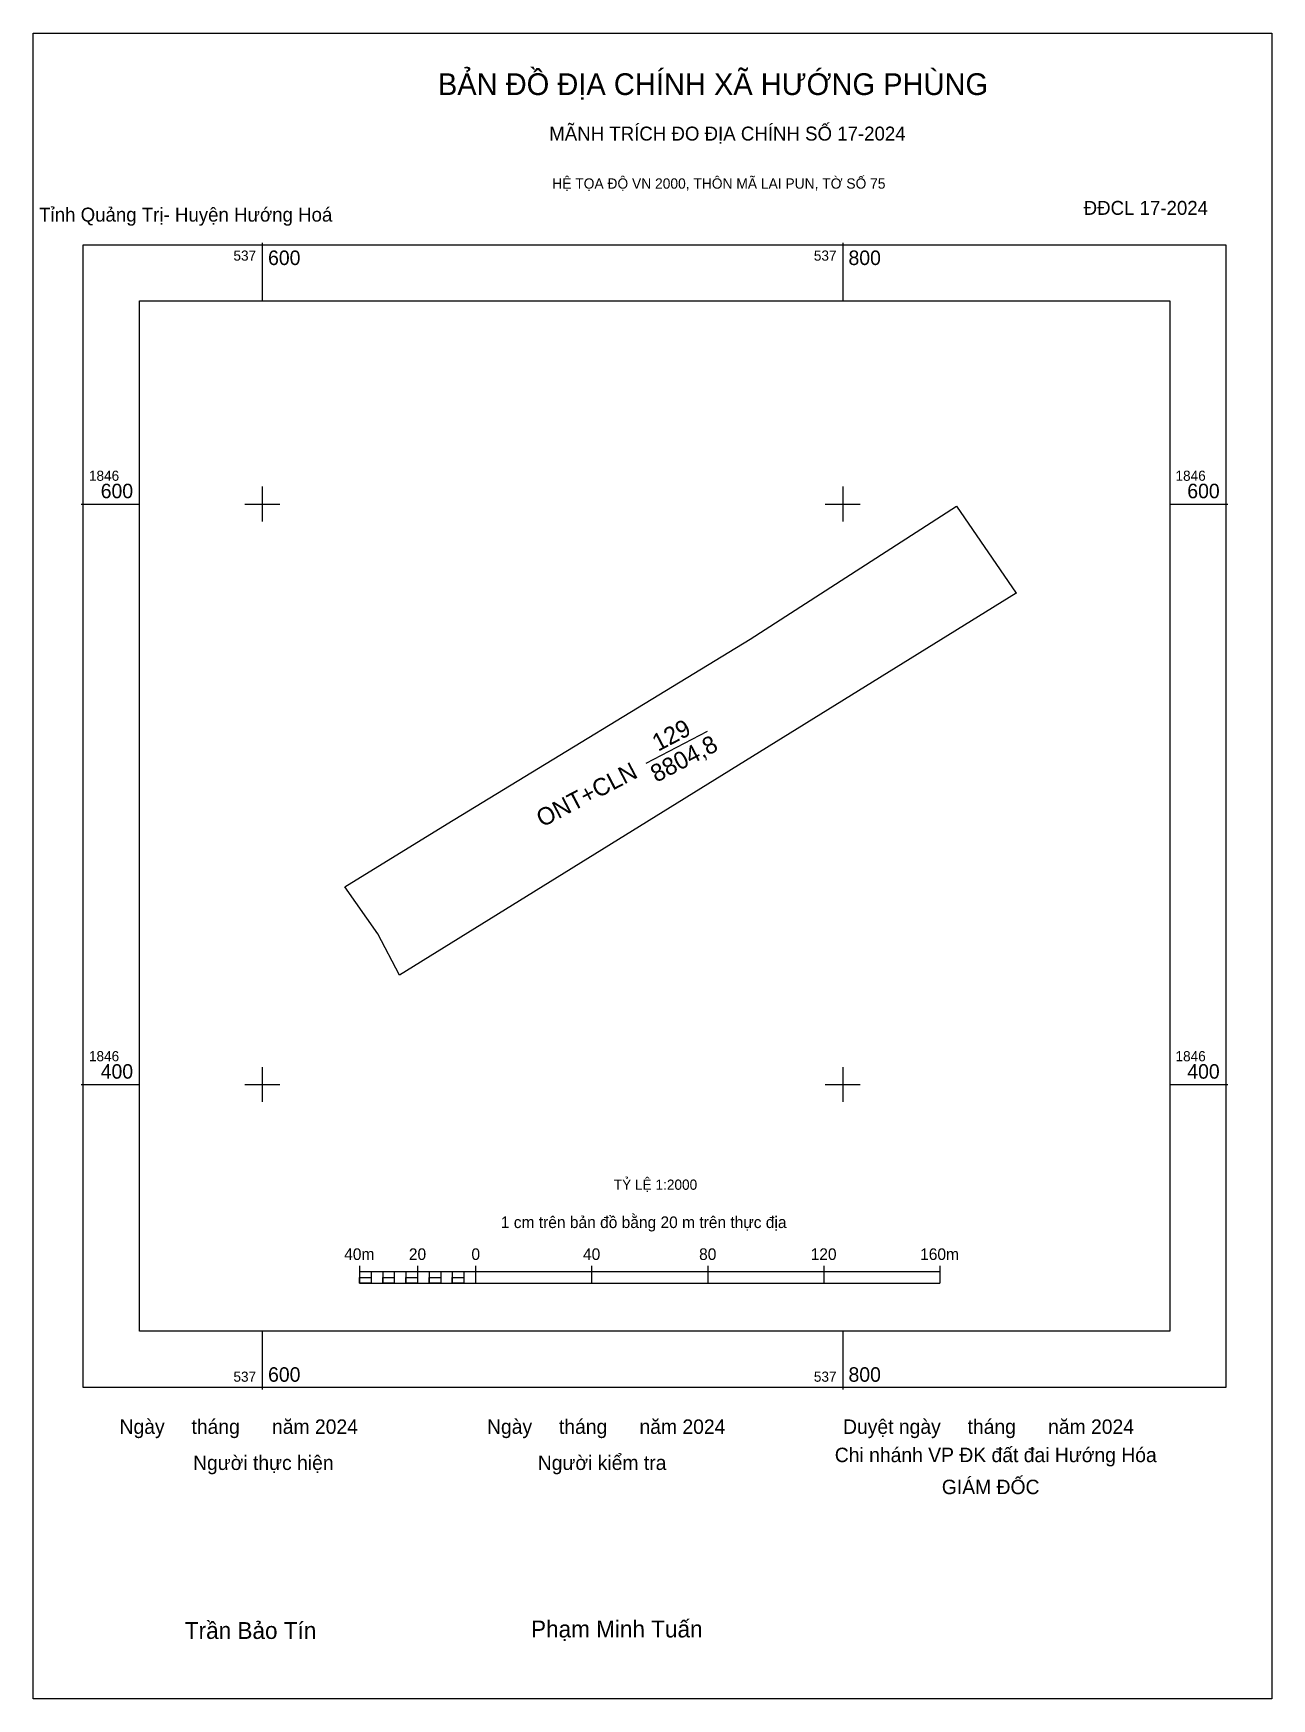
# Model space of a CAD drawing. Extents: x 537521 to 537948, y 1846188 to 1846762.
import ezdxf

# ---------------------------------------------------------------- set-up
doc = ezdxf.new("R2010")
doc.units = 0
for name, color, linetype in [('Level 10', 7, 'Continuous'), ('Level 13', 7, 'Continuous'), ('Level 15', 7, 'Continuous'), ('Level 27', 7, 'Continuous'), ('Level 6', 7, 'Continuous'), ('Level 62', 7, 'Continuous'), ('Level 63', 7, 'Continuous'), ('Level 9', 7, 'Continuous')]:
    doc.layers.add(name, color=color, linetype=linetype)

msp = doc.modelspace()

# ---------------------------------------------------------------- linework, layer by layer
at = {"layer": 'Level 10'}
msp.add_lwpolyline([(537628.49, 1846468.12), (537663.67, 1846489.76), (537768.12, 1846553.4), (537839.2, 1846599.3), (537859.83, 1846569.3), (537647.3, 1846437.66), (537639.8, 1846451.95)], close=True, dxfattribs=at)
at = {"layer": 'Level 13'}
msp.add_line((537732.26, 1846510.66), (537753.43, 1846521.76), dxfattribs=at)
at = {"layer": 'Level 15'}
msp.add_lwpolyline([(537521.11, 1846762.19), (537947.82, 1846762.19), (537947.82, 1846188.36), (537521.11, 1846188.36)], close=True, dxfattribs=at)
at = {"layer": 'Level 27'}
for p, q in [((537839.2, 1846599.3), (537839.22, 1846599.31)), ((537859.83, 1846569.3), (537859.85, 1846569.31)), ((537663.67, 1846489.76), (537663.67, 1846489.77)), ((537628.49, 1846468.12), (537628.48, 1846468.13)), ((537647.3, 1846437.66), (537647.31, 1846437.64))]:
    msp.add_line(p, q, dxfattribs=at)
at = {"layer": 'Level 62'}
msp.add_lwpolyline([(537557.65, 1846669.97), (537912.68, 1846669.97), (537912.68, 1846314.95), (537557.65, 1846314.95)], close=True, dxfattribs=at)
at = {"layer": 'Level 63'}
for p, q in [((537600, 1846689.97), (537600, 1846669.97)), ((537800, 1846689.97), (537800, 1846669.97)), ((537600, 1846606), (537600, 1846594)), ((537800, 1846606), (537800, 1846594)), ((537537.65, 1846600), (537557.65, 1846600)), ((537594, 1846600), (537606, 1846600)), ((537794, 1846600), (537806, 1846600)), ((537912.68, 1846600), (537932.68, 1846600)), ((537600, 1846406), (537600, 1846394)), ((537800, 1846406), (537800, 1846394)), ((537537.65, 1846400), (537557.65, 1846400)), ((537594, 1846400), (537606, 1846400)), ((537794, 1846400), (537806, 1846400)), ((537912.68, 1846400), (537932.68, 1846400)), ((537633.49, 1846337.53), (537633.49, 1846331.53)), ((537633.49, 1846335.53), (537833.49, 1846335.53)), ((537637.49, 1846335.53), (537637.49, 1846331.53)), ((537641.49, 1846335.53), (537641.49, 1846331.53)), ((537645.49, 1846335.53), (537645.49, 1846331.53)), ((537649.49, 1846335.53), (537649.49, 1846331.53)), ((537653.49, 1846337.53), (537653.49, 1846331.53)), ((537653.49, 1846335.53), (537653.49, 1846331.53)), ((537657.49, 1846335.53), (537657.49, 1846331.53)), ((537661.49, 1846335.53), (537661.49, 1846331.53)), ((537665.49, 1846335.53), (537665.49, 1846331.53)), ((537669.49, 1846335.53), (537669.49, 1846331.53)), ((537673.49, 1846337.53), (537673.49, 1846331.53)), ((537673.49, 1846335.53), (537673.49, 1846331.53)), ((537713.49, 1846337.53), (537713.49, 1846331.53)), ((537753.49, 1846337.53), (537753.49, 1846331.53)), ((537793.49, 1846337.53), (537793.49, 1846331.53)), ((537833.49, 1846337.53), (537833.49, 1846331.53)), ((537633.49, 1846331.53), (537833.49, 1846331.53)), ((537600, 1846314.95), (537600, 1846294.95)), ((537800, 1846314.95), (537800, 1846294.95))]:
    msp.add_line(p, q, dxfattribs=at)
for points in [[(537538.28, 1846689.35), (537932.05, 1846689.35), (537932.05, 1846295.57), (537538.28, 1846295.57)], [(537633.49, 1846333.53), (537637.49, 1846333.53), (537637.49, 1846331.53), (537633.49, 1846331.53)], [(537633.49, 1846333.53), (537637.49, 1846333.53), (537637.49, 1846331.53), (537633.49, 1846331.53)], [(537641.49, 1846333.53), (537645.49, 1846333.53), (537645.49, 1846331.53), (537641.49, 1846331.53)], [(537649.49, 1846333.53), (537653.49, 1846333.53), (537653.49, 1846331.53), (537649.49, 1846331.53)], [(537657.49, 1846333.53), (537661.49, 1846333.53), (537661.49, 1846331.53), (537657.49, 1846331.53)], [(537665.49, 1846333.53), (537669.49, 1846333.53), (537669.49, 1846331.53), (537665.49, 1846331.53)]]:
    msp.add_lwpolyline(points, close=True, dxfattribs=at)

# ---------------------------------------------------------------- texts
at = {"layer": 'Level 13'}
for s, p in [('129', (537736.38, 1846514.62)), ('8804,8', (537735.8, 1846503.93)), ('ONT+CLN', (537696.46, 1846488.5))]:
    msp.add_text(s, height=6, rotation=27.6677, dxfattribs=at).set_placement(p)
at = {"layer": 'Level 6'}
msp.add_text('TỶ LỆ 1:2000', height=3.5158, dxfattribs=at).set_placement((537721.12, 1846363.72))
at = {"layer": 'Level 63'}
for s, height, p in [('BẢN ĐỒ ĐỊA CHÍNH XÃ HƯỚNG PHÙNG', 7.4873, (537660.51, 1846740.93)), ('MÃNH TRÍCH ĐO ĐỊA CHÍNH SỐ 17-2024', 4.8044, (537698.88, 1846725.24)), ('HỆ TỌA ĐỘ VN 2000, THÔN MÃ LAI PUN, TỜ SỐ 75', 3.5565, (537699.93, 1846708.66)), ('537', 3.5, (537590.07, 1846683.85)), ('600', 5, (537602, 1846682.35)), ('537', 3.5, (537790.07, 1846683.85)), ('800', 5, (537802, 1846682.35)), ('1846', 3.5, (537540.28, 1846608)), ('1846', 3.5, (537914.68, 1846608)), ('600', 5, (537544.34, 1846602)), ('600', 5, (537918.74, 1846602)), ('1846', 3.5, (537540.28, 1846408)), ('400', 5, (537544.34, 1846402)), ('1846', 3.5, (537914.68, 1846408)), ('400', 5, (537918.74, 1846402)), ('1 cm trên bản đồ bằng 20 m trên thực địa', 4, (537682.21, 1846350.53)), ('40m', 4, (537628.23, 1846339.53)), ('20', 4, (537650.52, 1846339.53)), ('0', 4, (537672.07, 1846339.53)), ('40', 4, (537710.52, 1846339.53)), ('80', 4, (537750.52, 1846339.53)), ('120', 4, (537788.96, 1846339.53)), ('160m', 4, (537826.68, 1846339.53)), ('537', 3.5, (537590.07, 1846297.57)), ('600', 5, (537602, 1846297.57)), ('537', 3.5, (537790.07, 1846297.57)), ('800', 5, (537802, 1846297.57)), ('Ngày     tháng      năm 2024', 4.9766, (537550.83, 1846279.61)), ('Ngày     tháng      năm 2024', 4.9766, (537677.45, 1846279.61)), ('Duyệt ngày     tháng      năm 2024', 4.9766, (537800.12, 1846279.61)), ('Chi nhánh VP ĐK đất đai Hướng Hóa', 4.9766, (537797.28, 1846269.87)), ('Người thực hiện', 4.9766, (537576.16, 1846267.17)), ('Người kiểm tra', 4.9766, (537694.94, 1846267.17)), ('GIÁM ĐỐC', 4.977, (537834.16, 1846258.84)), ('Trần Bảo Tín', 5.8048, (537573.33, 1846208.95)), ('Phạm Minh Tuấn', 5.8048, (537692.61, 1846209.47))]:
    msp.add_text(s, height=height, dxfattribs=at).set_placement(p)
at = {"layer": 'Level 9'}
for s, p in [('Tỉnh Quảng Trị- Huyện Hướng Hoá', (537523.14, 1846697.32)), ('ĐĐCL 17-2024', (537883.03, 1846699.64))]:
    msp.add_text(s, height=4.8044, dxfattribs=at).set_placement(p)

doc.saveas('drawing.dxf')
